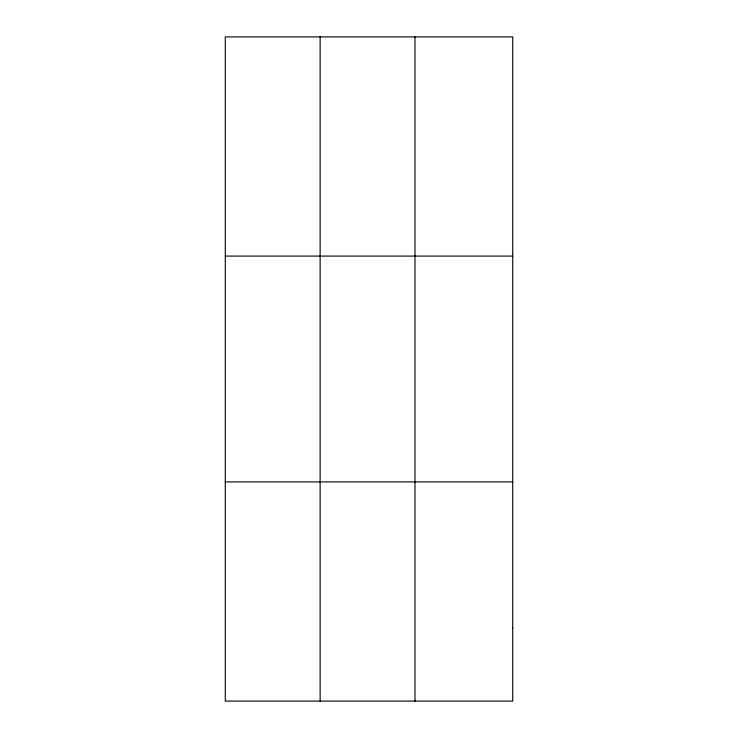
<?xml version="1.0" encoding="UTF-8"?>
<svg xmlns="http://www.w3.org/2000/svg" width="738" height="738" viewBox="0 0 738 738"><rect width="100%" height="100%" fill="white"/><g stroke="black" fill="none" stroke-linecap="round" stroke-linejoin="round"><path stroke-width="1.11" d="M320.135 701.1L320.135 36.9M414.987 701.1L414.987 36.9M225.284 256.086L512.716 256.086M225.284 481.914L512.716 481.914M512.716 628.038L512.716 701.1L225.284 701.1L225.284 36.9L512.716 36.9L512.716 628.038"/></g></svg>
